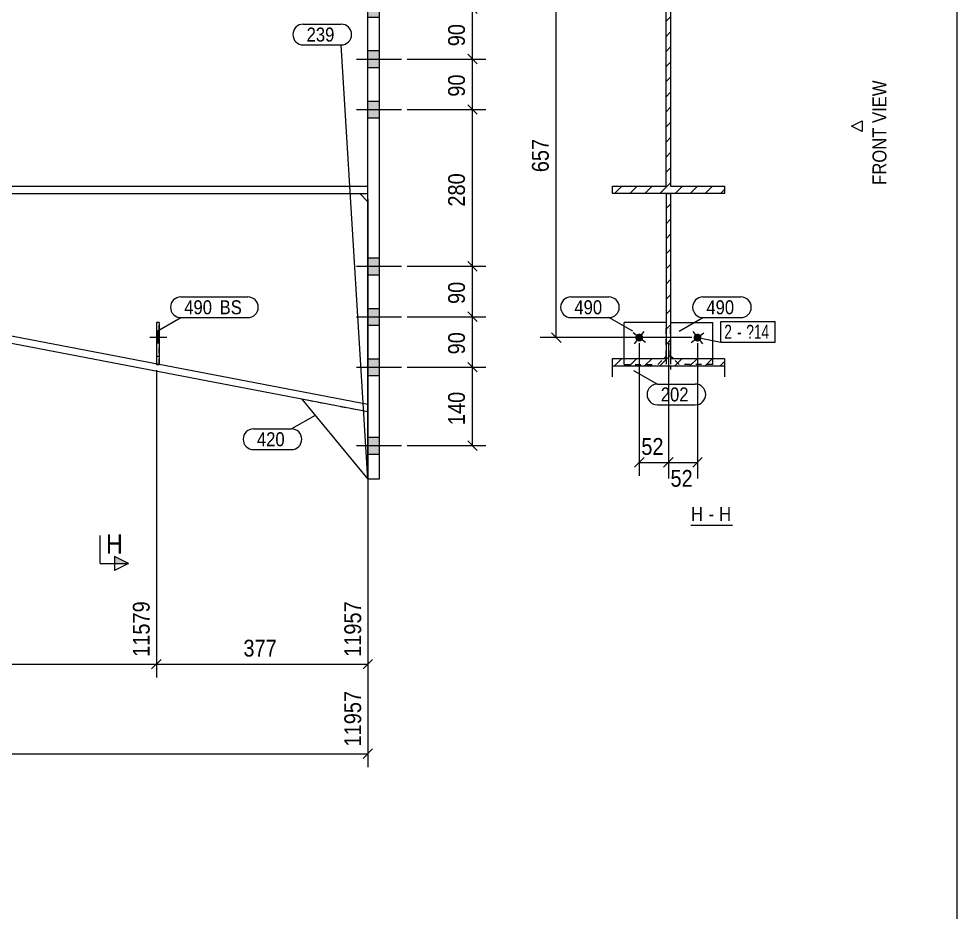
# Model space of a CAD drawing. Header units: millimetres. Extents: x 2 to 1174, y 1 to 825.
# Drawn here: x 1006.6 to 1174, y 260.3 to 419.8 of the extents above; entities that cross this region are included whole.
import ezdxf

# ---------------------------------------------------------------- set-up
doc = ezdxf.new("R2010")
doc.units = ezdxf.units.MM
for name, pattern in [('XKITLINE00', [0]), ('XKITLINE01', [4, 1, -1, 1, -1]), ('XKITLINE02', [4, 2, -2])]:
    doc.linetypes.add(name, pattern=pattern)
for name, color, linetype, lineweight in [('Bolt', 3, 'Continuous', 0), ('BoltMark', 7, 'Continuous', 0), ('Dimensions', 7, 'Continuous', 0), ('DrawingSheet', 5, 'Continuous', 0), ('OtherObjectType', 7, 'Continuous', 0), ('Part', 2, 'Continuous', 0), ('PartMark', 7, 'Continuous', 0), ('Section', 6, 'Continuous', 0)]:
    doc.layers.add(name, color=color, linetype=linetype, lineweight=lineweight)
doc.styles.add('ARIAL', font='ARIAL.TTF')
doc.styles.add('ARIAL_NARROW', font='ARIALN.TTF')

# ---------------------------------------------------------------- blocks, each defined once
blk = doc.blocks.new('*A1')
at = {"layer": 'Part', "color": 7, "linetype": 'XKITLINE00', "lineweight": 0}
for p, q in [((1113.86, 427.33), (1115.16, 428.63)), ((1116.56, 427.33), (1117.86, 428.63)), ((1119.25, 427.33), (1120.55, 428.63)), ((1121.94, 427.33), (1123.24, 428.63)), ((1124.64, 427.33), (1125.94, 428.63)), ((1127.33, 427.33), (1128.63, 428.63)), ((1130.03, 427.33), (1131.33, 428.63)), ((1122.07, 424.76), (1122.87, 425.56)), ((1122.07, 422.07), (1122.87, 422.87)), ((1122.07, 419.37), (1122.87, 420.17)), ((1122.07, 416.68), (1122.87, 417.48)), ((1122.07, 413.99), (1122.87, 414.79)), ((1122.07, 411.29), (1122.87, 412.09)), ((1122.07, 408.6), (1122.87, 409.4)), ((1122.07, 405.9), (1122.87, 406.7)), ((1122.07, 403.21), (1122.87, 404.01)), ((1122.07, 400.52), (1122.87, 401.32)), ((1122.07, 397.82), (1122.87, 398.62)), ((1122.07, 395.13), (1122.87, 395.93)), ((1122.07, 392.43), (1122.87, 393.23)), ((1120.96, 388.63), (1122.87, 390.54)), ((1112.88, 388.63), (1114.18, 389.93)), ((1115.57, 388.63), (1116.87, 389.93)), ((1118.27, 388.63), (1119.57, 389.93)), ((1123.66, 388.63), (1124.96, 389.93)), ((1126.35, 388.63), (1127.65, 389.93)), ((1129.04, 388.63), (1130.34, 389.93)), ((1131.74, 388.63), (1132.47, 389.36))]:
    blk.add_line(p, q, dxfattribs=at)
blk = doc.blocks.new('*A2')
at = {"layer": 'Part', "color": 7, "linetype": 'XKITLINE00', "lineweight": 0}
for p, q in [((1122.87, 386.74), (1122.07, 385.94)), ((1122.87, 384.04), (1122.07, 383.24)), ((1122.87, 381.35), (1122.07, 380.55)), ((1122.87, 378.66), (1122.07, 377.86)), ((1122.87, 375.96), (1122.07, 375.16)), ((1122.87, 373.27), (1122.07, 372.47)), ((1122.87, 370.57), (1122.07, 369.77)), ((1122.87, 367.88), (1122.07, 367.08)), ((1122.87, 365.19), (1122.07, 364.39)), ((1122.87, 362.49), (1122.07, 361.69)), ((1114.16, 359.18), (1112.84, 357.85)), ((1116.86, 359.18), (1115.54, 357.85)), ((1119.55, 359.18), (1118.23, 357.85)), ((1122.87, 359.8), (1120.92, 357.85)), ((1124.94, 359.18), (1123.62, 357.85)), ((1127.64, 359.18), (1126.31, 357.85)), ((1130.33, 359.18), (1129.01, 357.85)), ((1132.47, 358.62), (1131.7, 357.85))]:
    blk.add_line(p, q, dxfattribs=at)
blk = doc.blocks.new('*A16')
at = {"layer": 'Part', "color": 7, "linetype": 'XKITLINE01', "lineweight": 0}
blk.add_line((1068.85, 388.63), (1068.85, 428.63), dxfattribs=at)
at = {"layer": 'Part', "color": 2, "linetype": 'XKITLINE00', "lineweight": 0}
for p, q in [((839.19, 389.93), (1068.85, 389.93)), ((839.19, 388.63), (1068.85, 388.63))]:
    blk.add_line(p, q, dxfattribs=at)
blk = doc.blocks.new('*A17')
at = {"layer": 'Part', "color": 2, "linetype": 'XKITLINE00', "lineweight": 0}
blk.add_line((1057.07, 351.9), (1068.85, 337.63), dxfattribs=at)
at = {"layer": 'Part', "color": 7, "linetype": 'XKITLINE01', "lineweight": 0}
for p, q in [((1068.85, 349.63), (1057.07, 351.9)), ((1068.85, 337.63), (1068.85, 349.63))]:
    blk.add_line(p, q, dxfattribs=at)
blk = doc.blocks.new('*A18')
at = {"layer": 'Part', "color": 2, "linetype": 'XKITLINE00', "lineweight": 0}
for p, q in [((1068.85, 337.63), (1068.85, 440.63)), ((1068.85, 440.63), (1070.85, 440.63)), ((1070.85, 440.63), (1070.85, 337.63)), ((1070.85, 337.63), (1068.85, 337.63))]:
    blk.add_line(p, q, dxfattribs=at)
blk = doc.blocks.new('*A30')
at = {"layer": 'Part', "color": 2, "linetype": 'XKITLINE00', "lineweight": 0}
for p, q in [((1031.62, 365.61), (1031.12, 365.61)), ((1031.12, 365.61), (1031.12, 358.2)), ((1031.62, 365.61), (1031.62, 358.11))]:
    blk.add_line(p, q, dxfattribs=at)
at = {"layer": 'Part', "color": 7, "linetype": 'XKITLINE01', "lineweight": 0}
for p, q in [((1031.12, 359.61), (1031.62, 359.61)), ((1031.12, 358.11), (1031.12, 358.2)), ((1031.62, 358.11), (1031.12, 358.11))]:
    blk.add_line(p, q, dxfattribs=at)
blk = doc.blocks.new('*A31')
at = {"layer": 'Part', "color": 7, "linetype": 'XKITLINE01', "lineweight": 0}
for p, q in [((1031.12, 365.61), (1031.12, 358.11)), ((1031.62, 365.61), (1031.12, 365.61)), ((1031.62, 358.11), (1031.62, 365.61)), ((1031.12, 359.61), (1031.62, 359.61)), ((1031.12, 358.11), (1031.62, 358.11))]:
    blk.add_line(p, q, dxfattribs=at)
blk = doc.blocks.new('*A54')
at = {"layer": 'Part', "color": 2, "linetype": 'XKITLINE00', "lineweight": 0}
for p, q in [((1068.85, 350.96), (872.68, 388.63)), ((1067.39, 388.63), (1068.85, 387.17)), ((1068.85, 349.63), (872.44, 387.36))]:
    blk.add_line(p, q, dxfattribs=at)
at = {"layer": 'Part', "color": 7, "linetype": 'XKITLINE01', "lineweight": 0}
for p, q in [((872.68, 388.63), (1067.39, 388.63)), ((1068.85, 349.63), (1068.85, 387.17))]:
    blk.add_line(p, q, dxfattribs=at)
blk = doc.blocks.new('*A59')
at = {"layer": 'Bolt'}
for points in [[(1070.85, 433.13), (1068.85, 433.13), (1068.85, 436.13), (1070.85, 436.13)], [(1070.85, 433.13), (1068.85, 433.13), (1068.85, 436.13), (1070.85, 436.13)], [(1070.85, 420.13), (1068.85, 420.13), (1068.85, 423.13), (1070.85, 423.13)], [(1070.85, 420.13), (1068.85, 420.13), (1068.85, 423.13), (1070.85, 423.13)], [(1070.85, 411.13), (1068.85, 411.13), (1068.85, 414.13), (1070.85, 414.13)], [(1070.85, 411.13), (1068.85, 411.13), (1068.85, 414.13), (1070.85, 414.13)], [(1070.85, 402.13), (1068.85, 402.13), (1068.85, 405.13), (1070.85, 405.13)], [(1070.85, 402.13), (1068.85, 402.13), (1068.85, 405.13), (1070.85, 405.13)], [(1070.85, 374.13), (1068.85, 374.13), (1068.85, 377.13), (1070.85, 377.13)], [(1070.85, 374.13), (1068.85, 374.13), (1068.85, 377.13), (1070.85, 377.13)], [(1070.85, 365.13), (1068.85, 365.13), (1068.85, 368.13), (1070.85, 368.13)], [(1070.85, 365.13), (1068.85, 365.13), (1068.85, 368.13), (1070.85, 368.13)], [(1070.85, 356.13), (1068.85, 356.13), (1068.85, 359.13), (1070.85, 359.13)], [(1070.85, 356.13), (1068.85, 356.13), (1068.85, 359.13), (1070.85, 359.13)], [(1070.85, 342.13), (1068.85, 342.13), (1068.85, 345.13), (1070.85, 345.13)], [(1070.85, 342.13), (1068.85, 342.13), (1068.85, 345.13), (1070.85, 345.13)]]:
    blk.add_hatch(color=3, dxfattribs=at).paths.add_polyline_path(points, flags=17)
at = {"layer": 'Bolt', "color": 3, "linetype": 'XKITLINE00', "lineweight": 0}
for p, q in [((1068.85, 436.13), (1070.85, 436.13)), ((1068.85, 436.13), (1070.85, 436.13)), ((1066.85, 434.63), (1074.85, 434.63)), ((1066.85, 434.63), (1074.85, 434.63)), ((1068.85, 433.13), (1070.85, 433.13)), ((1068.85, 433.13), (1070.85, 433.13)), ((1068.85, 423.13), (1070.85, 423.13)), ((1068.85, 423.13), (1070.85, 423.13)), ((1066.85, 421.63), (1074.85, 421.63)), ((1066.85, 421.63), (1074.85, 421.63)), ((1068.85, 420.13), (1070.85, 420.13)), ((1068.85, 420.13), (1070.85, 420.13)), ((1068.85, 414.13), (1070.85, 414.13)), ((1068.85, 414.13), (1070.85, 414.13)), ((1066.85, 412.63), (1074.85, 412.63)), ((1066.85, 412.63), (1074.85, 412.63)), ((1068.85, 411.13), (1070.85, 411.13)), ((1068.85, 411.13), (1070.85, 411.13)), ((1066.85, 403.63), (1074.85, 403.63)), ((1066.85, 403.63), (1074.85, 403.63)), ((1068.85, 405.13), (1070.85, 405.13)), ((1068.85, 405.13), (1070.85, 405.13)), ((1068.85, 402.13), (1070.85, 402.13)), ((1068.85, 402.13), (1070.85, 402.13)), ((1068.85, 377.13), (1070.85, 377.13)), ((1068.85, 377.13), (1070.85, 377.13)), ((1066.85, 375.63), (1074.85, 375.63)), ((1066.85, 375.63), (1074.85, 375.63)), ((1068.85, 374.13), (1070.85, 374.13)), ((1068.85, 374.13), (1070.85, 374.13)), ((1068.85, 368.13), (1070.85, 368.13)), ((1068.85, 368.13), (1070.85, 368.13)), ((1066.85, 366.63), (1074.85, 366.63)), ((1066.85, 366.63), (1074.85, 366.63)), ((1068.85, 365.13), (1070.85, 365.13)), ((1068.85, 365.13), (1070.85, 365.13)), ((1068.85, 359.13), (1070.85, 359.13)), ((1068.85, 359.13), (1070.85, 359.13)), ((1066.85, 357.63), (1074.85, 357.63)), ((1066.85, 357.63), (1074.85, 357.63)), ((1068.85, 356.13), (1070.85, 356.13)), ((1068.85, 356.13), (1070.85, 356.13)), ((1068.85, 345.13), (1070.85, 345.13)), ((1068.85, 345.13), (1070.85, 345.13)), ((1066.85, 343.63), (1074.85, 343.63)), ((1066.85, 343.63), (1074.85, 343.63)), ((1068.85, 342.13), (1070.85, 342.13)), ((1068.85, 342.13), (1070.85, 342.13))]:
    blk.add_line(p, q, dxfattribs=at)
blk = doc.blocks.new('*A70')
at = {"layer": 'Bolt'}
blk.add_hatch(color=3, dxfattribs=at).paths.add_polyline_path([(1031.62, 361.93), (1031.12, 361.93), (1031.12, 363.89), (1031.62, 363.89)], flags=17)
at = {"layer": 'Bolt', "color": 3, "linetype": 'XKITLINE00', "lineweight": 0}
for p, q in [((1031.62, 363.89), (1031.12, 363.89)), ((1032.97, 362.91), (1029.97, 362.91)), ((1031.62, 361.93), (1031.12, 361.93))]:
    blk.add_line(p, q, dxfattribs=at)
blk = doc.blocks.new('*A71')
at = {"layer": 'Bolt', "color": 3, "linetype": 'XKITLINE02', "lineweight": 0}
for p, q in [((1031.62, 363.89), (1031.12, 363.89)), ((1032.97, 362.91), (1029.97, 362.91)), ((1031.62, 361.93), (1031.12, 361.93))]:
    blk.add_line(p, q, dxfattribs=at)
blk = doc.blocks.new('*A143')
at = {"layer": 'Bolt'}
blk.add_hatch(color=3, dxfattribs=at).paths.add_polyline_path([(1127.27, 363.48), (1127.29, 363.5), (1127.32, 363.52), (1127.35, 363.53), (1127.39, 363.55), (1127.42, 363.56), (1127.45, 363.57), (1127.48, 363.58), (1127.52, 363.59), (1127.55, 363.6), (1127.58, 363.6), (1127.62, 363.61), (1127.65, 363.61), (1127.69, 363.61), (1127.72, 363.61), (1127.75, 363.6), (1127.79, 363.6), (1127.82, 363.59), (1127.86, 363.58), (1127.89, 363.57), (1127.92, 363.56), (1127.95, 363.55), (1127.98, 363.53), (1128.01, 363.52), (1128.04, 363.5), (1128.07, 363.48), (1128.1, 363.46), (1128.13, 363.44), (1128.15, 363.41), (1128.18, 363.39), (1128.2, 363.36), (1128.22, 363.34), (1128.24, 363.31), (1128.26, 363.28), (1128.28, 363.25), (1128.29, 363.22), (1128.31, 363.19), (1128.32, 363.16), (1128.33, 363.13), (1128.34, 363.09), (1128.35, 363.06), (1128.36, 363.03), (1128.36, 362.99), (1128.37, 362.96), (1128.37, 362.92), (1128.37, 362.89), (1128.37, 362.86), (1128.36, 362.82), (1128.36, 362.79), (1128.35, 362.75), (1128.34, 362.72), (1128.33, 362.69), (1128.32, 362.66), (1128.31, 362.62), (1128.29, 362.59), (1128.28, 362.56), (1128.26, 362.53), (1128.24, 362.5), (1128.22, 362.48), (1128.2, 362.45), (1128.17, 362.42), (1128.15, 362.4), (1128.12, 362.38), (1128.1, 362.36), (1128.07, 362.34), (1128.04, 362.32), (1128.01, 362.3), (1127.98, 362.28), (1127.95, 362.27), (1127.92, 362.25), (1127.89, 362.24), (1127.85, 362.23), (1127.82, 362.22), (1127.79, 362.22), (1127.75, 362.21), (1127.72, 362.21), (1127.68, 362.21), (1127.65, 362.21), (1127.62, 362.21), (1127.58, 362.21), (1127.55, 362.22), (1127.51, 362.23), (1127.48, 362.23), (1127.45, 362.24), (1127.41, 362.26), (1127.38, 362.27), (1127.35, 362.28), (1127.32, 362.3), (1127.29, 362.32), (1127.26, 362.34), (1127.24, 362.36), (1127.21, 362.38), (1127.18, 362.4), (1127.16, 362.43), (1127.14, 362.45), (1127.12, 362.48), (1127.09, 362.51), (1127.08, 362.53), (1127.06, 362.56), (1127.04, 362.59), (1127.03, 362.63), (1127.01, 362.66), (1127, 362.69), (1126.99, 362.72), (1126.98, 362.76), (1126.98, 362.79), (1126.97, 362.82), (1126.97, 362.86), (1126.97, 362.89), (1126.97, 362.93), (1126.97, 362.96), (1126.97, 363), (1126.98, 363.03), (1126.99, 363.06), (1126.99, 363.1), (1127, 363.13), (1127.02, 363.16), (1127.03, 363.19), (1127.04, 363.22), (1127.06, 363.25), (1127.08, 363.28), (1127.1, 363.31), (1127.12, 363.34), (1127.14, 363.37), (1127.16, 363.39), (1127.19, 363.42), (1127.21, 363.44), (1127.24, 363.46)], flags=17)
at = {"layer": 'Bolt', "color": 3, "linetype": 'XKITLINE00', "lineweight": 0}
for p, q in [((1126.56, 362.05), (1128.77, 363.77)), ((1126.81, 364.01), (1128.53, 361.8))]:
    blk.add_line(p, q, dxfattribs=at)
blk = doc.blocks.new('*A144')
at = {"layer": 'Bolt'}
blk.add_hatch(color=3, dxfattribs=at).paths.add_polyline_path([(1116.81, 362.38), (1116.79, 362.4), (1116.76, 362.42), (1116.74, 362.45), (1116.72, 362.48), (1116.7, 362.5), (1116.68, 362.53), (1116.66, 362.56), (1116.64, 362.59), (1116.63, 362.62), (1116.62, 362.66), (1116.6, 362.69), (1116.59, 362.72), (1116.59, 362.75), (1116.58, 362.79), (1116.57, 362.82), (1116.57, 362.86), (1116.57, 362.89), (1116.57, 362.92), (1116.57, 362.96), (1116.57, 362.99), (1116.58, 363.03), (1116.58, 363.06), (1116.59, 363.09), (1116.6, 363.13), (1116.61, 363.16), (1116.63, 363.19), (1116.64, 363.22), (1116.66, 363.25), (1116.68, 363.28), (1116.69, 363.31), (1116.72, 363.34), (1116.74, 363.36), (1116.76, 363.39), (1116.78, 363.41), (1116.81, 363.44), (1116.84, 363.46), (1116.86, 363.48), (1116.89, 363.5), (1116.92, 363.52), (1116.95, 363.53), (1116.98, 363.55), (1117.01, 363.56), (1117.05, 363.57), (1117.08, 363.58), (1117.11, 363.59), (1117.15, 363.6), (1117.18, 363.6), (1117.22, 363.61), (1117.25, 363.61), (1117.28, 363.61), (1117.32, 363.61), (1117.35, 363.6), (1117.39, 363.6), (1117.42, 363.59), (1117.45, 363.58), (1117.49, 363.57), (1117.52, 363.56), (1117.55, 363.55), (1117.58, 363.53), (1117.61, 363.52), (1117.64, 363.5), (1117.67, 363.48), (1117.7, 363.46), (1117.72, 363.44), (1117.75, 363.42), (1117.77, 363.39), (1117.8, 363.37), (1117.82, 363.34), (1117.84, 363.31), (1117.86, 363.28), (1117.88, 363.25), (1117.89, 363.22), (1117.91, 363.19), (1117.92, 363.16), (1117.93, 363.13), (1117.94, 363.1), (1117.95, 363.06), (1117.96, 363.03), (1117.96, 363), (1117.97, 362.96), (1117.97, 362.93), (1117.97, 362.89), (1117.97, 362.86), (1117.96, 362.82), (1117.96, 362.79), (1117.95, 362.76), (1117.94, 362.72), (1117.93, 362.69), (1117.92, 362.66), (1117.91, 362.63), (1117.89, 362.59), (1117.88, 362.56), (1117.86, 362.53), (1117.84, 362.51), (1117.82, 362.48), (1117.8, 362.45), (1117.78, 362.43), (1117.75, 362.4), (1117.73, 362.38), (1117.7, 362.36), (1117.67, 362.34), (1117.64, 362.32), (1117.61, 362.3), (1117.58, 362.28), (1117.55, 362.27), (1117.52, 362.26), (1117.49, 362.24), (1117.46, 362.23), (1117.42, 362.23), (1117.39, 362.22), (1117.35, 362.21), (1117.32, 362.21), (1117.29, 362.21), (1117.25, 362.21), (1117.22, 362.21), (1117.18, 362.21), (1117.15, 362.22), (1117.12, 362.22), (1117.08, 362.23), (1117.05, 362.24), (1117.02, 362.25), (1116.99, 362.27), (1116.95, 362.28), (1116.92, 362.3), (1116.89, 362.32), (1116.87, 362.34), (1116.84, 362.36)], flags=17)
at = {"layer": 'Bolt', "color": 3, "linetype": 'XKITLINE00', "lineweight": 0}
for p, q in [((1118.37, 362.05), (1116.16, 363.77)), ((1116.41, 361.8), (1118.13, 364.01))]:
    blk.add_line(p, q, dxfattribs=at)
blk = doc.blocks.new('*A146')
at = {"layer": 'Part', "color": 2, "linetype": 'XKITLINE00', "lineweight": 0}
for p, q in [((1112.47, 428.63), (1132.47, 428.63)), ((1112.47, 427.33), (1112.47, 428.63)), ((1132.47, 428.63), (1132.47, 427.33)), ((1122.07, 427.33), (1112.47, 427.33)), ((1122.07, 389.93), (1122.07, 427.33)), ((1132.47, 427.33), (1122.87, 427.33)), ((1122.87, 427.33), (1122.87, 389.93)), ((1112.47, 388.63), (1112.47, 389.93)), ((1112.47, 389.93), (1122.07, 389.93)), ((1132.47, 388.63), (1112.47, 388.63)), ((1122.87, 389.93), (1132.47, 389.93)), ((1132.47, 389.93), (1132.47, 388.63))]:
    blk.add_line(p, q, dxfattribs=at)
blk = doc.blocks.new('*A147')
at = {"layer": 'Part', "color": 2, "linetype": 'XKITLINE00', "lineweight": 0}
for p, q in [((1122.87, 365.61), (1130.37, 365.61)), ((1130.37, 359.18), (1130.37, 365.61)), ((1123.3, 359.18), (1122.87, 359.61))]:
    blk.add_line(p, q, dxfattribs=at)
at = {"layer": 'Part', "color": 7, "linetype": 'XKITLINE01', "lineweight": 0}
for p, q in [((1122.87, 359.61), (1122.87, 365.61)), ((1124.37, 358.11), (1123.3, 359.18)), ((1130.37, 358.11), (1130.37, 359.18)), ((1130.37, 358.11), (1124.37, 358.11))]:
    blk.add_line(p, q, dxfattribs=at)
blk = doc.blocks.new('*A148')
at = {"layer": 'Part', "color": 2, "linetype": 'XKITLINE00', "lineweight": 0}
for p, q in [((1122.07, 365.61), (1114.57, 365.61)), ((1114.57, 359.18), (1114.57, 365.61)), ((1121.64, 359.18), (1122.07, 359.61))]:
    blk.add_line(p, q, dxfattribs=at)
at = {"layer": 'Part', "color": 7, "linetype": 'XKITLINE01', "lineweight": 0}
for p, q in [((1122.07, 359.61), (1122.07, 365.61)), ((1114.57, 358.11), (1114.57, 359.18)), ((1120.57, 358.11), (1121.64, 359.18)), ((1114.57, 358.11), (1120.57, 358.11))]:
    blk.add_line(p, q, dxfattribs=at)
blk = doc.blocks.new('*A151')
at = {"layer": 'Part', "color": 2, "linetype": 'XKITLINE00', "lineweight": 0}
for p, q in [((1122.07, 388.63), (1122.87, 388.63)), ((1122.07, 388.63), (1122.07, 359.18)), ((1122.87, 388.63), (1122.87, 388.63)), ((1122.87, 388.63), (1122.87, 359.18)), ((1112.47, 355.91), (1112.47, 359.18)), ((1112.47, 359.18), (1122.07, 359.18)), ((1122.87, 359.18), (1132.47, 359.18)), ((1132.47, 359.18), (1132.47, 355.91)), ((1112.47, 357.85), (1132.47, 357.85))]:
    blk.add_line(p, q, dxfattribs=at)
at = {"layer": 'Part', "color": 7, "linetype": 'XKITLINE01', "lineweight": 0}
for p, q in [((1122.07, 359.18), (1122.07, 357.23)), ((1122.87, 359.18), (1122.87, 357.85)), ((1122.87, 357.85), (1122.87, 357.23))]:
    blk.add_line(p, q, dxfattribs=at)
blk = doc.blocks.new('*A197')
at = {"layer": 'DrawingSheet', "color": 5, "linetype": 'XKITLINE00', "lineweight": 0}
blk.add_line((1174, 5), (1174, 825), dxfattribs=at)
blk = doc.blocks.new('*A219')
at = {"layer": 'Dimensions', "color": 7, "linetype": 'XKITLINE00', "lineweight": 0}
for p, q in [((1075.85, 412.63), (1089.92, 412.63)), ((1086.67, 413.48), (1088.37, 411.78)), ((1087.52, 403.63), (1087.52, 412.63)), ((1075.85, 403.63), (1089.92, 403.63)), ((1086.67, 404.48), (1088.37, 402.78))]:
    blk.add_line(p, q, dxfattribs=at)
at = {"layer": 'Dimensions', "color": 3}
for p in [(1087.52, 412.63), (1087.52, 403.63)]:
    blk.add_point(p, dxfattribs=at)
at = {"layer": 'Dimensions', "color": 3, "style": 'ARIAL', "width": 0.85}
blk.add_text('90', height=3, rotation=90.0002, dxfattribs=at).set_placement((1086.17, 405.91))
blk = doc.blocks.new('*A220')
at = {"layer": 'Dimensions', "color": 7, "linetype": 'XKITLINE00', "lineweight": 0}
for p, q in [((1086.67, 422.48), (1088.37, 420.78)), ((1075.85, 421.63), (1089.92, 421.63)), ((1087.52, 412.63), (1087.52, 421.63)), ((1075.85, 412.63), (1089.92, 412.63)), ((1086.67, 413.48), (1088.37, 411.78))]:
    blk.add_line(p, q, dxfattribs=at)
at = {"layer": 'Dimensions', "color": 3}
for p in [(1087.52, 421.63), (1087.52, 412.63)]:
    blk.add_point(p, dxfattribs=at)
at = {"layer": 'Dimensions', "color": 3, "style": 'ARIAL', "width": 0.85}
blk.add_text('90', height=3, rotation=90.0002, dxfattribs=at).set_placement((1086.17, 414.91))
blk = doc.blocks.new('*A228')
at = {"layer": 'PartMark', "color": 7, "linetype": 'XKITLINE00', "lineweight": 0}
for p, q in [((1057.32, 418.85), (1064.09, 418.85)), ((1057.32, 415.15), (1064.09, 415.15)), ((1068.85, 337.63), (1064.09, 415.15))]:
    blk.add_line(p, q, dxfattribs=at)
for centre, start, end in [((1057.32, 417), 90, 270), ((1064.09, 417), 270, 90)]:
    blk.add_arc(centre, 1.85, start, end, dxfattribs=at)
at = {"layer": 'PartMark', "color": 3, "style": 'ARIAL', "width": 0.85}
blk.add_text('239', height=2.5, dxfattribs=at).set_placement((1057.92, 415.75))
blk = doc.blocks.new('*A229')
at = {"layer": 'PartMark', "color": 7, "linetype": 'XKITLINE00', "lineweight": 0}
for p, q in [((1059.46, 349.01), (1055.21, 346.62)), ((1048.45, 346.62), (1055.21, 346.62)), ((1048.45, 342.92), (1055.21, 342.92))]:
    blk.add_line(p, q, dxfattribs=at)
for centre, start, end in [((1048.45, 344.77), 90, 270), ((1055.21, 344.77), 270, 90)]:
    blk.add_arc(centre, 1.85, start, end, dxfattribs=at)
at = {"layer": 'PartMark', "color": 3, "style": 'ARIAL', "width": 0.85}
blk.add_text('420', height=2.5, dxfattribs=at).set_placement((1049.05, 343.52))
blk = doc.blocks.new('*A233')
at = {"layer": 'PartMark', "color": 7, "linetype": 'XKITLINE00', "lineweight": 0}
for p, q in [((1035.49, 370.17), (1047.45, 370.17)), ((1031.25, 364.08), (1035.49, 366.47)), ((1035.49, 366.47), (1047.45, 366.47))]:
    blk.add_line(p, q, dxfattribs=at)
for centre, start, end in [((1035.49, 368.32), 90, 270), ((1047.45, 368.32), 270, 90)]:
    blk.add_arc(centre, 1.85, start, end, dxfattribs=at)
at = {"layer": 'PartMark', "color": 3, "style": 'ARIAL', "width": 0.85}
for s, p in [('490', (1036.09, 367.07)), ('BS', (1042.4, 367.07))]:
    blk.add_text(s, height=2.5, dxfattribs=at).set_placement(p)
blk = doc.blocks.new('*A249')
at = {"layer": 'Section'}
for points in [[(1023.62, 461.7), (1026.12, 461.7), (1023.62, 460.45)], [(1023.62, 323.82), (1026.12, 322.57), (1023.62, 322.57)]]:
    blk.add_hatch(color=3, dxfattribs=at).paths.add_polyline_path(points, flags=17)
at = {"layer": 'Section', "color": 3, "linetype": 'XKITLINE00', "lineweight": 0}
for p, q in [((1023.62, 460.45), (1023.62, 462.95)), ((1023.62, 462.95), (1026.12, 461.7)), ((1026.12, 461.7), (1023.62, 460.45)), ((1026.12, 322.57), (1023.62, 323.82)), ((1023.62, 323.82), (1023.62, 321.32)), ((1026.12, 322.57), (1023.62, 321.32))]:
    blk.add_line(p, q, dxfattribs=at)
at = {"layer": 'Section', "color": 1, "linetype": 'XKITLINE00', "lineweight": 0}
for p, q in [((1021.12, 461.7), (1021.12, 456.7)), ((1021.12, 461.7), (1026.12, 461.7)), ((1021.12, 322.57), (1021.12, 327.57)), ((1021.12, 322.57), (1026.12, 322.57))]:
    blk.add_line(p, q, dxfattribs=at)
at = {"layer": 'Section', "color": 7, "style": 'ARIAL', "width": 0.85}
for p in [(1022.12, 456.45), (1022.12, 324.32)]:
    blk.add_text('H', height=3.5, dxfattribs=at).set_placement(p)
blk = doc.blocks.new('*A272')
at = {"layer": 'Dimensions', "color": 7, "linetype": 'XKITLINE00', "lineweight": 0}
for p, q in [((1068.85, 387.63), (1068.85, 286.23)), ((872.19, 288.63), (1068.85, 288.63)), ((1069.7, 289.48), (1068, 287.78))]:
    blk.add_line(p, q, dxfattribs=at)
at = {"layer": 'Dimensions', "color": 3}
blk.add_point((1068.85, 288.63), dxfattribs=at)
at = {"layer": 'Dimensions', "color": 3, "style": 'ARIAL', "width": 0.85}
blk.add_text('11957', height=3, rotation=90.0002, dxfattribs=at).set_placement((1067.65, 289.93))
blk = doc.blocks.new('*A273')
at = {"layer": 'Dimensions', "color": 7, "linetype": 'XKITLINE00', "lineweight": 0}
for p, q in [((901.12, 388.93), (901.12, 302.23)), ((1031.12, 357.11), (1031.12, 302.23)), ((901.97, 305.48), (900.27, 303.78)), ((1031.97, 305.48), (1030.27, 303.78)), ((901.12, 304.63), (1031.12, 304.63))]:
    blk.add_line(p, q, dxfattribs=at)
at = {"layer": 'Dimensions', "color": 3}
for p in [(901.12, 304.63), (1031.12, 304.63)]:
    blk.add_point(p, dxfattribs=at)
at = {"layer": 'Dimensions', "color": 3, "style": 'ARIAL', "width": 0.85}
blk.add_text('11579', height=3, rotation=90.0002, dxfattribs=at).set_placement((1029.92, 305.93))
blk.add_text('1300', height=3, dxfattribs=at).set_placement((961.67, 305.98))
blk = doc.blocks.new('*A274')
at = {"layer": 'Dimensions', "color": 7, "linetype": 'XKITLINE00', "lineweight": 0}
for p, q in [((1068.85, 387.63), (1068.85, 302.23)), ((1031.12, 357.11), (1031.12, 302.23)), ((1031.97, 305.48), (1030.27, 303.78)), ((1069.7, 305.48), (1068, 303.78)), ((1031.12, 304.63), (1068.85, 304.63))]:
    blk.add_line(p, q, dxfattribs=at)
at = {"layer": 'Dimensions', "color": 3}
for p in [(1031.12, 304.63), (1068.85, 304.63)]:
    blk.add_point(p, dxfattribs=at)
at = {"layer": 'Dimensions', "color": 3, "style": 'ARIAL', "width": 0.85}
blk.add_text('11957', height=3, rotation=90.0002, dxfattribs=at).set_placement((1067.65, 305.93))
blk.add_text('377', height=3, dxfattribs=at).set_placement((1046.65, 305.98))
blk = doc.blocks.new('*A282')
at = {"layer": 'Dimensions', "color": 7, "linetype": 'XKITLINE00', "lineweight": 0}
for p, q in [((1086.67, 358.48), (1088.37, 356.78)), ((1075.85, 357.63), (1089.92, 357.63)), ((1087.52, 343.63), (1087.52, 357.63)), ((1075.85, 343.63), (1089.92, 343.63)), ((1086.67, 344.48), (1088.37, 342.78))]:
    blk.add_line(p, q, dxfattribs=at)
at = {"layer": 'Dimensions', "color": 3}
for p in [(1087.52, 357.63), (1087.52, 343.63)]:
    blk.add_point(p, dxfattribs=at)
at = {"layer": 'Dimensions', "color": 3, "style": 'ARIAL', "width": 0.85}
blk.add_text('140', height=3, rotation=90.0002, dxfattribs=at).set_placement((1086.17, 347.29))
blk = doc.blocks.new('*A283')
at = {"layer": 'Dimensions', "color": 7, "linetype": 'XKITLINE00', "lineweight": 0}
for p, q in [((1086.67, 367.48), (1088.37, 365.78)), ((1075.85, 366.63), (1089.92, 366.63)), ((1087.52, 357.63), (1087.52, 366.63)), ((1086.67, 358.48), (1088.37, 356.78)), ((1075.85, 357.63), (1089.92, 357.63))]:
    blk.add_line(p, q, dxfattribs=at)
at = {"layer": 'Dimensions', "color": 3}
for p in [(1087.52, 366.63), (1087.52, 357.63)]:
    blk.add_point(p, dxfattribs=at)
at = {"layer": 'Dimensions', "color": 3, "style": 'ARIAL', "width": 0.85}
blk.add_text('90', height=3, rotation=90.0002, dxfattribs=at).set_placement((1086.17, 359.91))
blk = doc.blocks.new('*A284')
at = {"layer": 'Dimensions', "color": 7, "linetype": 'XKITLINE00', "lineweight": 0}
for p, q in [((1075.85, 375.63), (1089.92, 375.63)), ((1086.67, 376.48), (1088.37, 374.78)), ((1087.52, 366.63), (1087.52, 375.63)), ((1086.67, 367.48), (1088.37, 365.78)), ((1075.85, 366.63), (1089.92, 366.63))]:
    blk.add_line(p, q, dxfattribs=at)
at = {"layer": 'Dimensions', "color": 3}
for p in [(1087.52, 375.63), (1087.52, 366.63)]:
    blk.add_point(p, dxfattribs=at)
at = {"layer": 'Dimensions', "color": 3, "style": 'ARIAL', "width": 0.85}
blk.add_text('90', height=3, rotation=90.0002, dxfattribs=at).set_placement((1086.17, 368.91))
blk = doc.blocks.new('*A285')
at = {"layer": 'Dimensions', "color": 7, "linetype": 'XKITLINE00', "lineweight": 0}
for p, q in [((1075.85, 403.63), (1089.92, 403.63)), ((1086.67, 404.48), (1088.37, 402.78)), ((1087.52, 375.63), (1087.52, 403.63)), ((1075.85, 375.63), (1089.92, 375.63)), ((1086.67, 376.48), (1088.37, 374.78))]:
    blk.add_line(p, q, dxfattribs=at)
at = {"layer": 'Dimensions', "color": 3}
for p in [(1087.52, 403.63), (1087.52, 375.63)]:
    blk.add_point(p, dxfattribs=at)
at = {"layer": 'Dimensions', "color": 3, "style": 'ARIAL', "width": 0.85}
blk.add_text('280', height=3, rotation=90.0002, dxfattribs=at).set_placement((1086.17, 386.29))
blk = doc.blocks.new('*A330')
at = {"layer": 'Dimensions', "color": 7, "linetype": 'XKITLINE00', "lineweight": 0}
for p, q in [((1111.47, 428.63), (1099.62, 428.63)), ((1101.62, 429.48), (1103.32, 427.78)), ((1102.47, 362.91), (1102.47, 428.63)), ((1101.62, 363.76), (1103.32, 362.06)), ((1126.67, 362.91), (1099.62, 362.91))]:
    blk.add_line(p, q, dxfattribs=at)
at = {"layer": 'Dimensions', "color": 3}
for p in [(1102.47, 428.63), (1102.47, 362.91)]:
    blk.add_point(p, dxfattribs=at)
at = {"layer": 'Dimensions', "color": 3, "style": 'ARIAL', "width": 0.85}
blk.add_text('657', height=3, rotation=90.0002, dxfattribs=at).set_placement((1101.12, 392.43))
blk = doc.blocks.new('*A333')
at = {"layer": 'Dimensions', "color": 7, "linetype": 'XKITLINE00', "lineweight": 0}
for p, q in [((1117.27, 361.91), (1117.27, 338.23)), ((1122.47, 361.91), (1122.47, 338.23)), ((1118.12, 341.48), (1116.42, 339.78)), ((1117.27, 340.63), (1122.47, 340.63)), ((1123.32, 341.48), (1121.62, 339.78))]:
    blk.add_line(p, q, dxfattribs=at)
at = {"layer": 'Dimensions', "color": 3}
for p in [(1117.27, 340.63), (1122.47, 340.63)]:
    blk.add_point(p, dxfattribs=at)
at = {"layer": 'Dimensions', "color": 3, "style": 'ARIAL', "width": 0.85}
blk.add_text('52', height=3, dxfattribs=at).set_placement((1117.64, 341.98))
blk = doc.blocks.new('*A334')
at = {"layer": 'Dimensions', "color": 7, "linetype": 'XKITLINE00', "lineweight": 0}
for p, q in [((1122.47, 361.91), (1122.47, 337.78)), ((1127.67, 361.91), (1127.67, 337.78)), ((1123.32, 341.48), (1121.62, 339.78)), ((1122.47, 340.63), (1127.67, 340.63)), ((1128.52, 341.48), (1126.82, 339.78))]:
    blk.add_line(p, q, dxfattribs=at)
at = {"layer": 'Dimensions', "color": 3}
for p in [(1122.47, 340.63), (1127.67, 340.63)]:
    blk.add_point(p, dxfattribs=at)
at = {"layer": 'Dimensions', "color": 3, "style": 'ARIAL', "width": 0.85}
blk.add_text('52', height=3, dxfattribs=at).set_placement((1122.84, 336.28))
blk = doc.blocks.new('*A338')
at = {"layer": 'BoltMark', "color": 7, "linetype": 'XKITLINE00', "lineweight": 0}
for p, q in [((1131.84, 365.79), (1141.52, 365.79)), ((1131.84, 362.09), (1131.84, 365.79)), ((1141.52, 362.09), (1141.52, 365.79)), ((1127.67, 362.91), (1131.84, 362.09)), ((1131.84, 362.09), (1141.52, 362.09))]:
    blk.add_line(p, q, dxfattribs=at)
at = {"layer": 'BoltMark', "color": 3, "style": 'ARIAL_NARROW', "width": 0.85}
for s, p in [('2', (1132.44, 362.69)), ('?14', (1136.37, 362.69)), ('-', (1134.71, 362.69))]:
    blk.add_text(s, height=2.5, dxfattribs=at).set_placement(p)
blk = doc.blocks.new('*A339')
at = {"layer": 'PartMark', "color": 7, "linetype": 'XKITLINE00', "lineweight": 0}
for p, q in [((1116.26, 357.01), (1120.51, 354.61)), ((1120.51, 354.61), (1127.27, 354.61)), ((1120.51, 350.91), (1127.27, 350.91))]:
    blk.add_line(p, q, dxfattribs=at)
for centre, start, end in [((1120.51, 352.76), 90, 270), ((1127.27, 352.76), 270, 90)]:
    blk.add_arc(centre, 1.85, start, end, dxfattribs=at)
at = {"layer": 'PartMark', "color": 3, "style": 'ARIAL', "width": 0.85}
blk.add_text('202', height=2.5, dxfattribs=at).set_placement((1121.11, 351.51))
blk = doc.blocks.new('*A342')
at = {"layer": 'PartMark', "color": 7, "linetype": 'XKITLINE00', "lineweight": 0}
for p, q in [((1105.09, 370.17), (1111.85, 370.17)), ((1105.09, 366.47), (1111.85, 366.47)), ((1116.1, 364.08), (1111.85, 366.47))]:
    blk.add_line(p, q, dxfattribs=at)
for centre, start, end in [((1105.09, 368.32), 90, 270), ((1111.85, 368.32), 270, 90)]:
    blk.add_arc(centre, 1.85, start, end, dxfattribs=at)
at = {"layer": 'PartMark', "color": 3, "style": 'ARIAL', "width": 0.85}
blk.add_text('490', height=2.5, dxfattribs=at).set_placement((1105.69, 367.07))
blk = doc.blocks.new('*A343')
at = {"layer": 'PartMark', "color": 7, "linetype": 'XKITLINE00', "lineweight": 0}
for p, q in [((1128.64, 370.17), (1135.4, 370.17)), ((1124.4, 364.08), (1128.64, 366.47)), ((1128.64, 366.47), (1135.4, 366.47))]:
    blk.add_line(p, q, dxfattribs=at)
for centre, start, end in [((1128.64, 368.32), 90, 270), ((1135.4, 368.32), 270, 90)]:
    blk.add_arc(centre, 1.85, start, end, dxfattribs=at)
at = {"layer": 'PartMark', "color": 3, "style": 'ARIAL', "width": 0.85}
blk.add_text('490', height=2.5, dxfattribs=at).set_placement((1129.24, 367.07))
blk = doc.blocks.new('*A345')
at = {"layer": 'OtherObjectType', "color": 7, "linetype": 'XKITLINE00', "lineweight": 0}
for p, q in [((1125.58, 467.08), (1124.64, 468.96)), ((1124.64, 468.96), (1126.51, 468.96)), ((1126.51, 468.96), (1125.58, 467.08)), ((1125.58, 467.08), (1125.58, 467.08)), ((1155.13, 400.63), (1157.01, 401.57)), ((1157.01, 399.69), (1155.13, 400.63)), ((1155.13, 400.63), (1155.13, 400.63)), ((1157.01, 401.57), (1157.01, 399.69)), ((1126.49, 329.43), (1133.91, 329.43))]:
    blk.add_line(p, q, dxfattribs=at)
at = {"layer": 'OtherObjectType', "color": 7, "style": 'ARIAL', "width": 0.85}
for s, p in [('TOP VIEW', (1117.43, 470.83)), ('H', (1126.49, 330.18)), ('H', (1131.51, 330.18)), ('-', (1129.65, 330.18))]:
    blk.add_text(s, height=2.5, dxfattribs=at).set_placement(p)
blk.add_text('FRONT VIEW', height=2.5, rotation=90, dxfattribs=at).set_placement((1161.38, 390.17))

msp = doc.modelspace()

# ---------------------------------------------------------------- block references
at = {"lineweight": 0}
for name in ['*A197', '*A249', '*A18', '*A59', '*A330', '*A146', '*A1', '*A220', '*A228', '*A219', '*A285', '*A272', '*A54', '*A273', '*A151', '*A274', '*A2', '*A284', '*A233', '*A342', '*A343', '*A283', '*A30', '*A31', '*A148', '*A147', '*A338', '*A70', '*A71', '*A144', '*A143', '*A333', '*A334', '*A282', '*A339', '*A17', '*A229']:
    msp.add_blockref(name, (0, 0), dxfattribs=at)
at = {"layer": 'OtherObjectType', "lineweight": 0}
msp.add_blockref('*A345', (0, 0), dxfattribs=at)
at = {"layer": 'Part', "lineweight": 0}
msp.add_blockref('*A16', (0, 0), dxfattribs=at)

doc.saveas('drawing.dxf')
